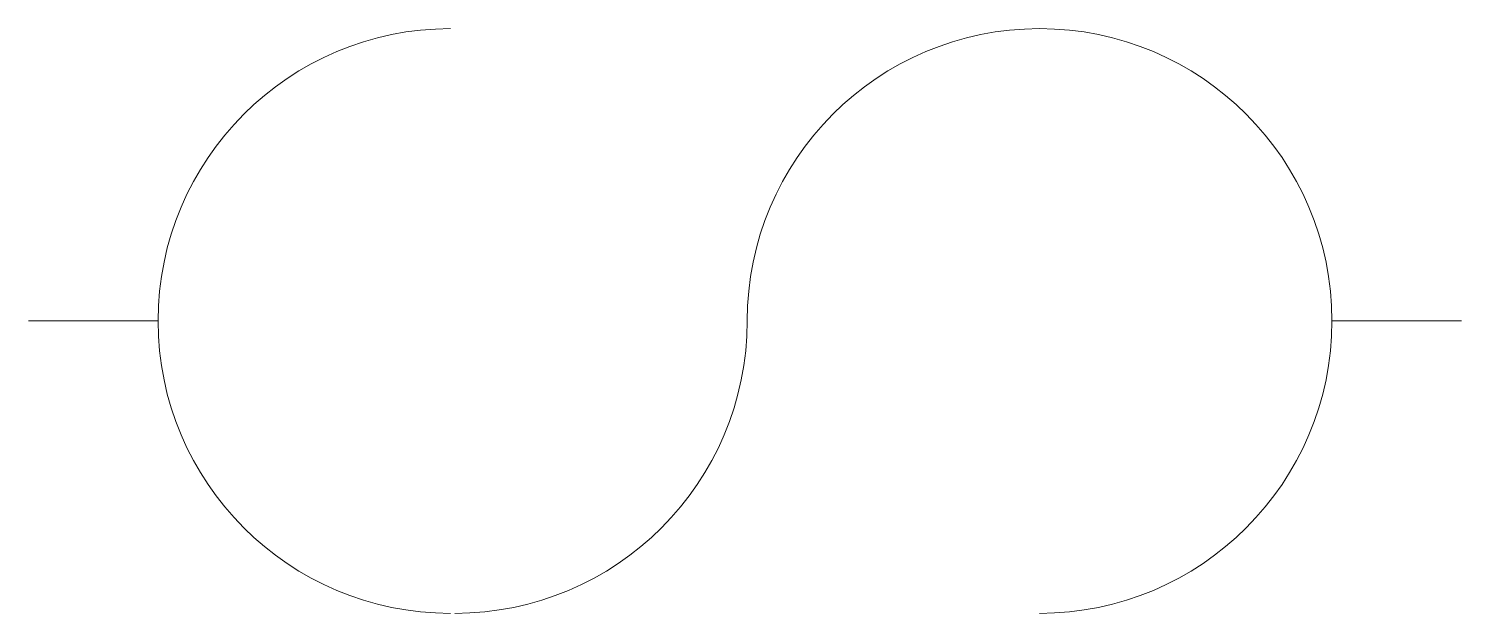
# Model space of a CAD drawing. Header units: inches. Extents: x 44.51 to 49, y -111.83 to -110.
import ezdxf

# ---------------------------------------------------------------- set-up
doc = ezdxf.new("R2010")
doc.units = ezdxf.units.IN
doc.header["$MEASUREMENT"] = 0
doc.layers.add('E102-2nd-floor-electrical', color=7, linetype='Continuous', lineweight=9)

msp = doc.modelspace()

# ---------------------------------------------------------------- linework, layer by layer
at = {"layer": 'E102-2nd-floor-electrical'}
for p, q in [((44.9188, -110.9136), (44.5131, -110.9136)), ((48.5961, -110.9136), (49.0016, -110.9136))]:
    msp.add_line(p, q, dxfattribs=at)
for centre, start, end in [((45.8347, -110.9136), 90, 270), ((47.6802, -110.9136), 270, 180), ((45.8482, -110.9136), 270, 0)]:
    msp.add_arc(centre, 0.916, start, end, dxfattribs=at)

doc.saveas('drawing.dxf')
